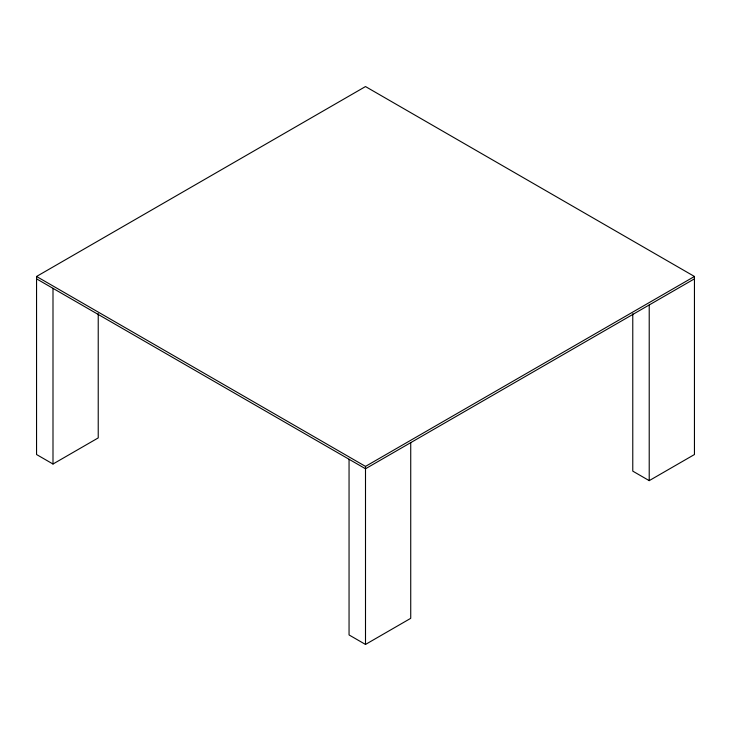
<?xml version="1.0" encoding="UTF-8"?>
<svg xmlns="http://www.w3.org/2000/svg" width="731" height="731" viewBox="0 0 731 731"><rect width="100%" height="100%" fill="white"/><g stroke="black" fill="none" stroke-linecap="round" stroke-linejoin="round"><path stroke-width="1.1" d="M98.228 313.562L98.228 437.906L52.997 464.021L36.55 454.527L36.55 276.473L365.5 86.56L694.45 276.473L694.45 454.527L649.219 480.642L632.772 471.139L632.772 313.718M36.55 276.473L365.5 466.396L694.45 276.473M694.45 278.849L365.5 468.763L36.55 278.849M349.053 459.269L349.053 634.947L365.5 644.44L410.731 618.325L410.731 442.657M649.219 304.964L649.219 480.642M365.5 466.396L365.5 644.44M52.997 288.343L52.997 464.021"/></g></svg>
